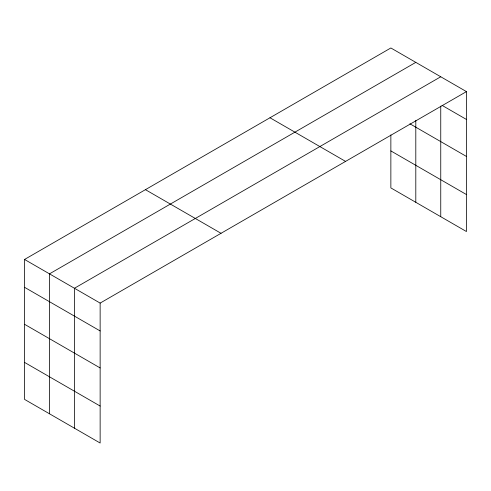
<?xml version="1.0" encoding="UTF-8"?>
<svg xmlns="http://www.w3.org/2000/svg" width="491" height="491" viewBox="0 0 491 491"><rect width="100%" height="100%" fill="white"/><g stroke="black" fill="none" stroke-linecap="round" stroke-linejoin="round"><path stroke-width="0.74" d="M415.803 120.412L415.803 202.304M440.752 106.13L440.752 216.703M390.861 134.908L390.861 187.906L466.45 231.543L466.45 91.608L390.861 47.971L24.55 259.457L24.55 399.392L100.139 443.029L100.139 303.094L24.55 259.457M415.803 62.369L49.493 273.855L49.493 413.79M440.752 76.768L74.436 288.26L74.436 428.195M100.139 303.094L466.45 91.608M442.066 105.381L466.45 119.454M409.899 123.793L466.45 156.445M390.861 150.915L466.45 194.553M269.976 117.76L345.566 161.398M145.434 189.667L221.024 233.305M24.55 287.309L100.139 330.946M24.55 324.293L100.139 367.937M24.55 362.401L100.139 406.045"/></g></svg>
